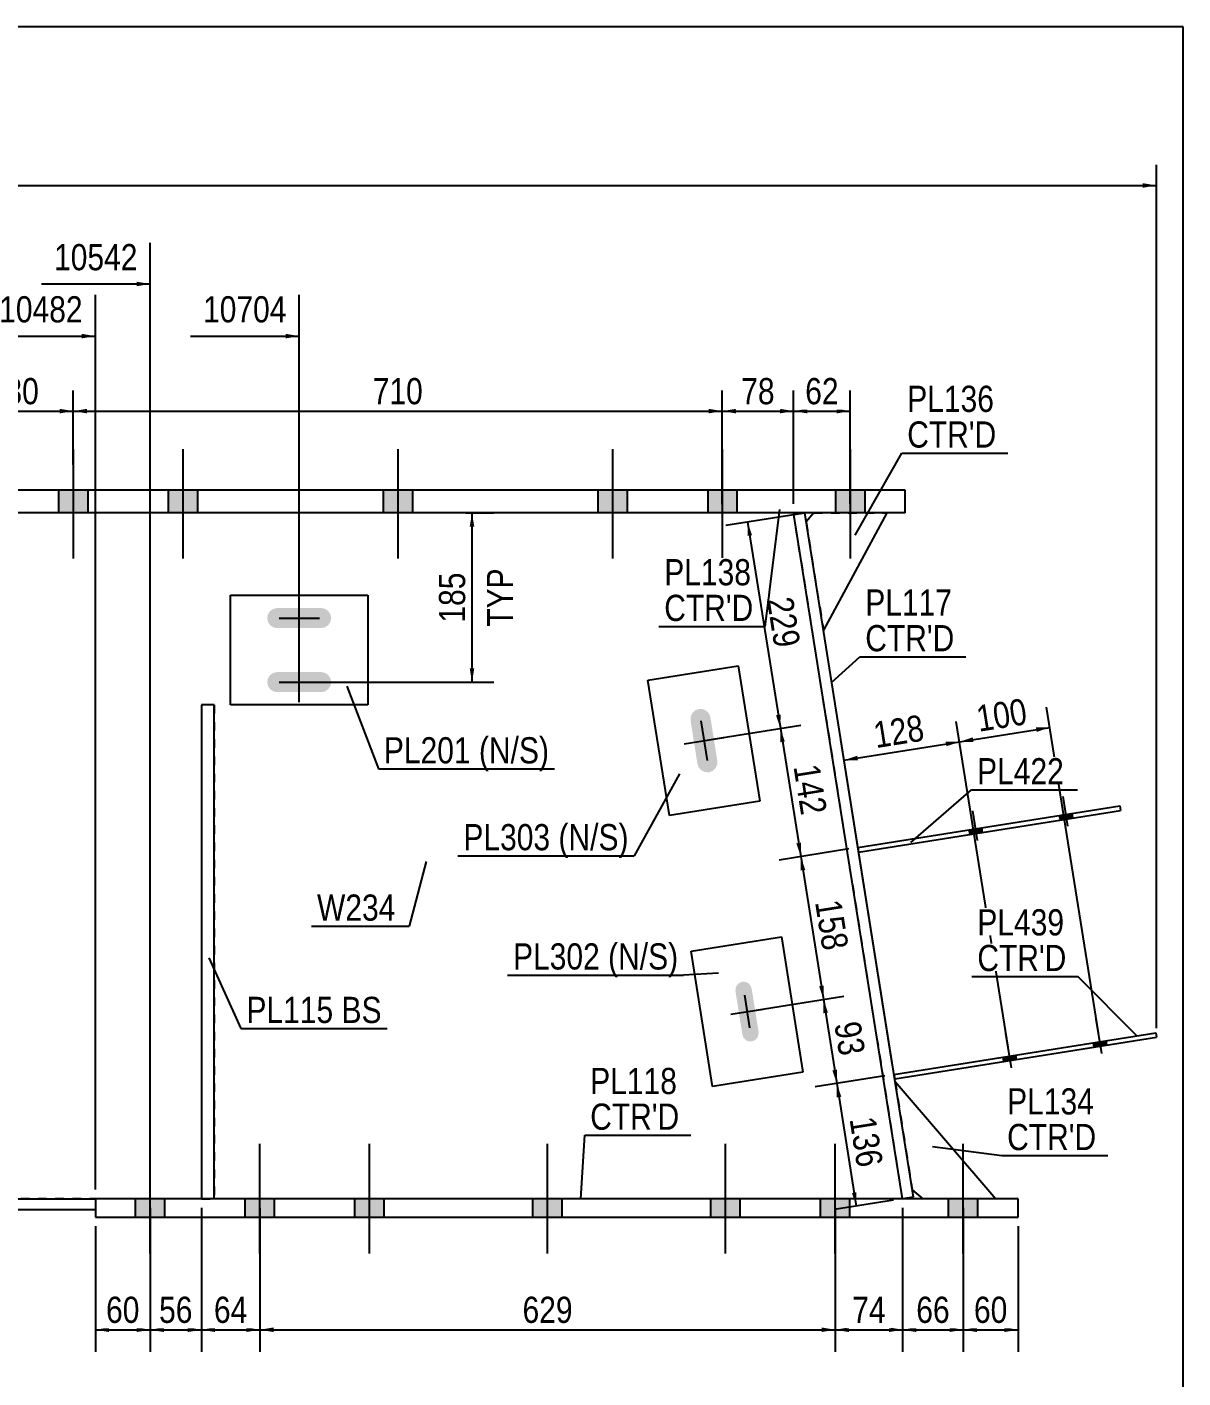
# Model space of a CAD drawing. Header units: millimetres. Extents: x -318 to 94, y -164 to 123.
# Drawn here: x -32.4 to 94, y -24.8 to 123 of the extents above; entities that cross this region are included whole.
import ezdxf

# ---------------------------------------------------------------- set-up
doc = ezdxf.new("R2010")
doc.units = ezdxf.units.MM
doc.linetypes.add('DXK_LINE_DOT1', pattern=[1.8814, 0.9407, -0.9407])
doc.styles.add('Arial Narrow', font='ARIALN.TTF', dxfattribs={"height": 0.2})

# ---------------------------------------------------------------- blocks, each defined once
blk = doc.blocks.new('Unknown-623327950-1210')
at = {"color": 5, "linetype": 'Continuous'}
for p, q in [((94.02, 122.96), (-315.98, 122.96)), ((94.02, -164.04), (94.02, 122.96))]:
    blk.add_line(p, q, dxfattribs=at)
blk = doc.blocks.new('Bolt-623327950-1234 - 1231')
at = {"linetype": 'Continuous'}
for points in [[(0.51, 57.55), (0.75, 57.91), (0.84, 58.33), (0.75, 58.75), (0.51, 59.1), (0.16, 59.34), (-0.26, 59.43), (-5.06, 59.43), (-5.49, 59.34), (-5.84, 59.1), (-6.08, 58.75), (-6.16, 58.33), (-6.08, 57.91), (-5.84, 57.55), (-5.49, 57.31), (-5.06, 57.23), (-0.26, 57.23), (0.16, 57.31)], [(0.51, 50.55), (0.75, 50.91), (0.84, 51.33), (0.75, 51.75), (0.51, 52.1), (0.16, 52.34), (-0.26, 52.43), (-5.06, 52.43), (-5.49, 52.34), (-5.84, 52.1), (-6.08, 51.75), (-6.16, 51.33), (-6.08, 50.91), (-5.84, 50.55), (-5.49, 50.31), (-5.06, 50.23), (-0.26, 50.23), (0.16, 50.31)]]:
    blk.add_hatch(color=3, dxfattribs=at).paths.add_polyline_path(points)
at = {"color": 3, "linetype": 'Continuous'}
for p, q in [((-2.66, 56.13), (-2.66, 60.53)), ((-4.86, 58.33), (-0.46, 58.33)), ((-2.66, 49.13), (-2.66, 53.53)), ((-4.86, 51.33), (-0.46, 51.33))]:
    blk.add_line(p, q, dxfattribs=at)
blk = doc.blocks.new('Part-623327950-1646 - 1231')
at = {"color": 2, "linetype": 'Continuous'}
for p, q in [((-46.38, 69.83), (-46.38, -5.17)), ((51.45, 69.64), (51.42, 69.83))]:
    blk.add_line(p, q, dxfattribs=at)
at = {"color": 7, "linetype": 'DXK_LINE_DOT1'}
for p, q in [((51.42, 69.83), (-46.38, 69.83)), ((63.35, -5.17), (51.45, 69.64)), ((-13.36, -5.17), (-46.38, -5.17)), ((63.35, -5.17), (-11.96, -5.17))]:
    blk.add_line(p, q, dxfattribs=at)
blk = doc.blocks.new('Part-623327950-1507 - 1231')
at = {"color": 2, "linetype": 'Continuous'}
for p, q in [((-11.96, 48.84), (-13.36, 48.84)), ((-13.36, 48.84), (-13.36, -5.17)), ((-11.96, -5.17), (-11.96, 48.84))]:
    blk.add_line(p, q, dxfattribs=at)
at = {"color": 7, "linetype": 'DXK_LINE_DOT1'}
blk.add_line((-13.36, -5.17), (-11.96, -5.17), dxfattribs=at)
blk = doc.blocks.new('Part-623327950-1257 - 1231')
at = {"color": 2, "linetype": 'Continuous'}
for p, q in [((-10.17, 48.83), (-10.17, 60.83)), ((-10.17, 60.83), (4.84, 60.83)), ((4.84, 60.83), (4.84, 48.83)), ((4.84, 48.83), (-10.17, 48.83))]:
    blk.add_line(p, q, dxfattribs=at)
blk = doc.blocks.new('Part-623327950-1364 - 1231')
at = {"color": 2, "linetype": 'Continuous'}
for p, q in [((51.45, 69.64), (52.64, 69.83)), ((63.35, -5.17), (51.45, 69.64)), ((64.53, -4.98), (52.64, 69.83)), ((64.53, -4.98), (63.35, -5.17))]:
    blk.add_line(p, q, dxfattribs=at)
blk = doc.blocks.new('Bolt-623327950-1366 - 1231')
at = {"linetype": 'Continuous'}
for points in [[(-17.36, -5.17), (-20.56, -5.17), (-20.56, -7.17), (-17.36, -7.17)], [(-17.36, -5.17), (-20.56, -5.17), (-20.56, -7.17), (-17.36, -7.17)], [(-5.36, -5.17), (-8.56, -5.17), (-8.56, -7.17), (-5.36, -7.17)], [(-5.36, -5.17), (-8.56, -5.17), (-8.56, -7.17), (-5.36, -7.17)], [(6.64, -5.17), (3.44, -5.17), (3.44, -7.17), (6.64, -7.17)], [(6.64, -5.17), (3.44, -5.17), (3.44, -7.17), (6.64, -7.17)], [(26.11, -5.17), (22.91, -5.17), (22.91, -7.17), (26.11, -7.17)], [(26.11, -5.17), (22.91, -5.17), (22.91, -7.17), (26.11, -7.17)], [(45.58, -5.17), (42.38, -5.17), (42.38, -7.17), (45.58, -7.17)], [(45.58, -5.17), (42.38, -5.17), (42.38, -7.17), (45.58, -7.17)], [(57.58, -5.17), (54.38, -5.17), (54.38, -7.17), (57.58, -7.17)], [(57.58, -5.17), (54.38, -5.17), (54.38, -7.17), (57.58, -7.17)], [(71.58, -5.17), (68.38, -5.17), (68.38, -7.17), (71.58, -7.17)], [(71.58, -5.17), (68.38, -5.17), (68.38, -7.17), (71.58, -7.17)]]:
    blk.add_hatch(color=3, dxfattribs=at).paths.add_polyline_path(points)
at = {"color": 3, "linetype": 'Continuous'}
for p, q in [((-18.96, -11.15), (-18.96, 0.83)), ((-18.96, -11.15), (-18.96, 0.83)), ((-6.96, -11.15), (-6.96, 0.83)), ((-6.96, -11.15), (-6.96, 0.83)), ((5.04, -11.15), (5.04, 0.83)), ((5.04, -11.15), (5.04, 0.83)), ((24.51, -11.15), (24.51, 0.83)), ((24.51, -11.15), (24.51, 0.83)), ((43.98, -11.15), (43.98, 0.83)), ((43.98, -11.15), (43.98, 0.83)), ((55.98, -11.15), (55.98, 0.83)), ((55.98, -11.15), (55.98, 0.83)), ((69.98, -11.15), (69.98, 0.83)), ((69.98, -11.15), (69.98, 0.83)), ((-20.56, -7.17), (-20.56, -5.17)), ((-20.56, -7.17), (-20.56, -5.17)), ((-17.36, -7.17), (-17.36, -5.17)), ((-17.36, -7.17), (-17.36, -5.17)), ((-8.56, -7.17), (-8.56, -5.17)), ((-8.56, -7.17), (-8.56, -5.17)), ((-5.36, -7.17), (-5.36, -5.17)), ((-5.36, -7.17), (-5.36, -5.17)), ((3.44, -7.17), (3.44, -5.17)), ((3.44, -7.17), (3.44, -5.17)), ((6.64, -7.17), (6.64, -5.17)), ((6.64, -7.17), (6.64, -5.17)), ((22.91, -7.17), (22.91, -5.17)), ((22.91, -7.17), (22.91, -5.17)), ((26.11, -7.17), (26.11, -5.17)), ((26.11, -7.17), (26.11, -5.17)), ((42.38, -7.17), (42.38, -5.17)), ((42.38, -7.17), (42.38, -5.17)), ((45.58, -7.17), (45.58, -5.17)), ((45.58, -7.17), (45.58, -5.17)), ((54.38, -7.17), (54.38, -5.17)), ((54.38, -7.17), (54.38, -5.17)), ((57.58, -7.17), (57.58, -5.17)), ((57.58, -7.17), (57.58, -5.17)), ((68.38, -7.17), (68.38, -5.17)), ((68.38, -7.17), (68.38, -5.17)), ((71.58, -7.17), (71.58, -5.17)), ((71.58, -7.17), (71.58, -5.17))]:
    blk.add_line(p, q, dxfattribs=at)
blk = doc.blocks.new('Bolt-623327950-1368 - 1231')
at = {"linetype": 'Continuous'}
for points in [[(84.3, 11.4), (85.68, 11.62), (85.61, 12.12), (84.22, 11.9)], [(84.3, 11.4), (85.68, 11.62), (85.61, 12.12), (84.22, 11.9)], [(74.43, 9.83), (75.81, 10.05), (75.73, 10.55), (74.35, 10.33)], [(74.43, 9.83), (75.81, 10.05), (75.73, 10.55), (74.35, 10.33)]]:
    blk.add_hatch(color=3, dxfattribs=at).paths.add_polyline_path(points)
at = {"color": 3, "linetype": 'Continuous'}
for p, q in [((85.12, 10.72), (84.52, 14.47)), ((85.12, 10.72), (84.52, 14.47)), ((75.24, 9.15), (74.65, 12.9)), ((75.24, 9.15), (74.65, 12.9)), ((84.3, 11.4), (84.22, 11.9)), ((84.3, 11.4), (84.22, 11.9)), ((85.68, 11.62), (85.61, 12.12)), ((85.68, 11.62), (85.61, 12.12)), ((75.81, 10.05), (75.73, 10.55)), ((75.81, 10.05), (75.73, 10.55)), ((74.43, 9.83), (74.35, 10.33)), ((74.43, 9.83), (74.35, 10.33))]:
    blk.add_line(p, q, dxfattribs=at)
blk = doc.blocks.new('Part-623327950-1412 - 1231')
at = {"color": 2, "linetype": 'Continuous'}
for p, q in [((-114.45, 14.84), (-114.5, 13.64)), ((-66.45, 12.73), (-114.45, 14.84)), ((-66.45, 11.53), (-114.5, 13.64)), ((-48.32, -5.17), (-66.35, -4.38)), ((-48.35, -6.37), (-66.35, -5.58)), ((-48.32, -5.17), (-24.96, -5.17)), ((-24.96, -6.37), (-48.35, -6.37))]:
    blk.add_line(p, q, dxfattribs=at)
at = {"color": 7, "linetype": 'DXK_LINE_DOT1'}
blk.add_line((-24.96, -5.17), (-24.96, -6.37), dxfattribs=at)
blk = doc.blocks.new('Part-623327950-1719 - 1231')
at = {"color": 2, "linetype": 'Continuous'}
for p, q in [((75.98, -5.17), (-24.96, -5.17)), ((-24.96, -5.17), (-24.96, -7.17)), ((75.98, -7.17), (75.98, -5.17)), ((-24.96, -7.17), (75.98, -7.17))]:
    blk.add_line(p, q, dxfattribs=at)
blk = doc.blocks.new('Part-623327950-1462 - 1231')
at = {"color": 2, "linetype": 'Continuous'}
for p, q in [((62.4, 8.43), (91.04, 12.98)), ((62.48, 7.93), (91.12, 12.49)), ((91.04, 12.98), (91.12, 12.49))]:
    blk.add_line(p, q, dxfattribs=at)
at = {"color": 7, "linetype": 'DXK_LINE_DOT1'}
blk.add_line((62.4, 8.43), (62.48, 7.93), dxfattribs=at)
blk = doc.blocks.new('Bolt-623327950-1485 - 1231')
at = {"linetype": 'Continuous'}
for points in [[(-38.78, 72.33), (-41.98, 72.33), (-41.98, 69.83), (-38.78, 69.83)], [(-38.78, 72.33), (-41.98, 72.33), (-41.98, 69.83), (-38.78, 69.83)], [(-25.78, 72.33), (-28.98, 72.33), (-28.98, 69.83), (-25.78, 69.83)], [(-25.78, 72.33), (-28.98, 72.33), (-28.98, 69.83), (-25.78, 69.83)], [(-13.78, 72.33), (-16.98, 72.33), (-16.98, 69.83), (-13.78, 69.83)], [(-13.78, 72.33), (-16.98, 72.33), (-16.98, 69.83), (-13.78, 69.83)], [(9.72, 72.33), (6.52, 72.33), (6.52, 69.83), (9.72, 69.83)], [(9.72, 72.33), (6.52, 72.33), (6.52, 69.83), (9.72, 69.83)], [(33.22, 72.33), (30.02, 72.33), (30.02, 69.83), (33.22, 69.83)], [(33.22, 72.33), (30.02, 72.33), (30.02, 69.83), (33.22, 69.83)], [(45.22, 72.33), (42.02, 72.33), (42.02, 69.83), (45.22, 69.83)], [(45.22, 72.33), (42.02, 72.33), (42.02, 69.83), (45.22, 69.83)], [(59.22, 72.33), (56.02, 72.33), (56.02, 69.83), (59.22, 69.83)], [(59.22, 72.33), (56.02, 72.33), (56.02, 69.83), (59.22, 69.83)]]:
    blk.add_hatch(color=3, dxfattribs=at).paths.add_polyline_path(points)
at = {"color": 3, "linetype": 'Continuous'}
for p, q in [((-40.38, 76.8), (-40.38, 64.83)), ((-40.38, 76.8), (-40.38, 64.83)), ((-27.38, 76.8), (-27.38, 64.83)), ((-27.38, 76.8), (-27.38, 64.83)), ((-15.38, 76.8), (-15.38, 64.83)), ((-15.38, 76.8), (-15.38, 64.83)), ((8.12, 76.8), (8.12, 64.83)), ((8.12, 76.8), (8.12, 64.83)), ((31.62, 76.8), (31.62, 64.83)), ((31.62, 76.8), (31.62, 64.83)), ((43.62, 76.8), (43.62, 64.83)), ((43.62, 76.8), (43.62, 64.83)), ((57.62, 76.8), (57.62, 64.83)), ((57.62, 76.8), (57.62, 64.83)), ((-41.98, 72.33), (-41.98, 69.83)), ((-41.98, 72.33), (-41.98, 69.83)), ((-38.78, 72.33), (-38.78, 69.83)), ((-38.78, 72.33), (-38.78, 69.83)), ((-28.98, 72.33), (-28.98, 69.83)), ((-28.98, 72.33), (-28.98, 69.83)), ((-25.78, 72.33), (-25.78, 69.83)), ((-25.78, 72.33), (-25.78, 69.83)), ((-16.98, 72.33), (-16.98, 69.83)), ((-16.98, 72.33), (-16.98, 69.83)), ((-13.78, 72.33), (-13.78, 69.83)), ((-13.78, 72.33), (-13.78, 69.83)), ((6.52, 72.33), (6.52, 69.83)), ((6.52, 72.33), (6.52, 69.83)), ((9.72, 72.33), (9.72, 69.83)), ((9.72, 72.33), (9.72, 69.83)), ((30.02, 72.33), (30.02, 69.83)), ((30.02, 72.33), (30.02, 69.83)), ((33.22, 72.33), (33.22, 69.83)), ((33.22, 72.33), (33.22, 69.83)), ((42.02, 72.33), (42.02, 69.83)), ((42.02, 72.33), (42.02, 69.83)), ((45.22, 72.33), (45.22, 69.83)), ((45.22, 72.33), (45.22, 69.83)), ((56.02, 72.33), (56.02, 69.83)), ((56.02, 72.33), (56.02, 69.83)), ((59.22, 72.33), (59.22, 69.83)), ((59.22, 72.33), (59.22, 69.83))]:
    blk.add_line(p, q, dxfattribs=at)
blk = doc.blocks.new('Part-623327950-3246 - 1231')
at = {"color": 2, "linetype": 'Continuous'}
for p, q in [((58.45, 33.24), (87.09, 37.79)), ((58.53, 32.74), (87.17, 37.3)), ((87.09, 37.79), (87.17, 37.3))]:
    blk.add_line(p, q, dxfattribs=at)
at = {"color": 7, "linetype": 'DXK_LINE_DOT1'}
blk.add_line((58.45, 33.24), (58.53, 32.74), dxfattribs=at)
blk = doc.blocks.new('Part-623327950-1529 - 1231')
at = {"color": 7, "linetype": 'DXK_LINE_DOT1'}
for p, q in [((-11.96, 48.84), (-13.36, 48.84)), ((-13.36, 48.84), (-13.36, -5.17)), ((-11.96, 48.84), (-11.96, -5.17))]:
    blk.add_line(p, q, dxfattribs=at)
blk = doc.blocks.new('Part-623327950-3245 - 1231')
at = {"color": 2, "linetype": 'Continuous'}
for p, q in [((35.49, 51.55), (45.37, 53.12)), ((45.37, 53.12), (47.73, 38.31)), ((37.85, 36.74), (35.49, 51.55)), ((47.73, 38.31), (37.85, 36.74))]:
    blk.add_line(p, q, dxfattribs=at)
blk = doc.blocks.new('Part-623327950-3244 - 1231')
at = {"color": 2, "linetype": 'Continuous'}
for p, q in [((40.21, 21.92), (50.08, 23.49)), ((50.08, 23.49), (52.44, 8.68)), ((42.56, 7.11), (40.21, 21.92)), ((52.44, 8.68), (42.56, 7.11))]:
    blk.add_line(p, q, dxfattribs=at)
blk = doc.blocks.new('Part-623327950-1595 - 1231')
at = {"color": 2, "linetype": 'Continuous'}
for p, q in [((62.52, 7.67), (73.56, -5.17)), ((64.4, -4.19), (65.56, -5.17))]:
    blk.add_line(p, q, dxfattribs=at)
at = {"color": 7, "linetype": 'DXK_LINE_DOT1'}
for p, q in [((62.52, 7.67), (64.4, -4.19)), ((73.56, -5.17), (65.56, -5.17))]:
    blk.add_line(p, q, dxfattribs=at)
blk = doc.blocks.new('Part-623327950-1748 - 1231')
at = {"color": 2, "linetype": 'Continuous'}
for p, q in [((63.62, 72.33), (-46.38, 72.33)), ((-46.38, 72.33), (-46.38, 69.83)), ((63.62, 69.83), (63.62, 72.33)), ((-46.38, 69.83), (-35.03, 69.83)), ((63.62, 69.83), (-34.03, 69.83))]:
    blk.add_line(p, q, dxfattribs=at)
at = {"color": 7, "linetype": 'DXK_LINE_DOT1'}
blk.add_line((-34.03, 69.83), (-35.03, 69.83), dxfattribs=at)
blk = doc.blocks.new('Part-623327950-1624 - 1231')
at = {"color": 2, "linetype": 'Continuous'}
for p, q in [((53.63, 69.83), (52.79, 68.84)), ((61.63, 69.83), (54.68, 56.99))]:
    blk.add_line(p, q, dxfattribs=at)
at = {"color": 7, "linetype": 'DXK_LINE_DOT1'}
for p, q in [((53.63, 69.83), (61.63, 69.83)), ((52.79, 68.84), (54.68, 56.99)), ((54.68, 56.99), (54.68, 56.99))]:
    blk.add_line(p, q, dxfattribs=at)
blk = doc.blocks.new('Bolt-623327950-3247 - 1231')
at = {"linetype": 'Continuous'}
blk.add_hatch(color=3, dxfattribs=at).paths.add_polyline_path([(46.17, 12.2), (46.49, 12.05), (46.84, 12.04), (47.17, 12.16), (47.43, 12.4), (47.57, 12.72), (47.59, 13.07), (46.83, 17.81), (46.71, 18.14), (46.47, 18.4), (46.15, 18.55), (45.8, 18.56), (45.47, 18.44), (45.22, 18.2), (45.07, 17.88), (45.06, 17.53), (45.81, 12.79), (45.93, 12.46)])
at = {"color": 3, "linetype": 'Continuous'}
for p, q in [((46.04, 17.08), (46.6, 13.52)), ((44.54, 15.02), (48.1, 15.58))]:
    blk.add_line(p, q, dxfattribs=at)
blk = doc.blocks.new('Bolt-623327950-3248 - 1231')
at = {"linetype": 'Continuous'}
blk.add_hatch(color=3, dxfattribs=at).paths.add_polyline_path([(41.34, 41.67), (41.73, 41.49), (42.16, 41.47), (42.56, 41.62), (42.88, 41.91), (43.06, 42.3), (43.07, 42.73), (42.32, 47.47), (42.17, 47.87), (41.88, 48.19), (41.49, 48.37), (41.06, 48.38), (40.66, 48.24), (40.34, 47.94), (40.16, 47.55), (40.15, 47.13), (40.9, 42.38), (41.05, 41.98)])
at = {"color": 3, "linetype": 'Continuous'}
for p, q in [((41.26, 47.1), (41.96, 42.75)), ((39.44, 44.58), (43.78, 45.27))]:
    blk.add_line(p, q, dxfattribs=at)
blk = doc.blocks.new('Bolt-623327950-3251 - 1231')
at = {"linetype": 'Continuous'}
for points in [[(80.6, 36.25), (81.98, 36.47), (81.9, 36.97), (80.52, 36.75)], [(80.6, 36.25), (81.98, 36.47), (81.9, 36.97), (80.52, 36.75)], [(70.72, 34.68), (72.1, 34.9), (72.02, 35.4), (70.64, 35.18)], [(70.72, 34.68), (72.1, 34.9), (72.02, 35.4), (70.64, 35.18)]]:
    blk.add_hatch(color=3, dxfattribs=at).paths.add_polyline_path(points)
at = {"color": 3, "linetype": 'Continuous'}
for p, q in [((81.41, 35.57), (80.89, 38.83)), ((81.41, 35.57), (80.89, 38.83)), ((71.54, 34), (71.02, 37.26)), ((71.54, 34), (71.02, 37.26)), ((81.98, 36.47), (81.9, 36.97)), ((81.98, 36.47), (81.9, 36.97)), ((80.6, 36.25), (80.52, 36.75)), ((80.6, 36.25), (80.52, 36.75)), ((70.72, 34.68), (70.64, 35.18)), ((70.72, 34.68), (70.64, 35.18)), ((72.1, 34.9), (72.02, 35.4)), ((72.1, 34.9), (72.02, 35.4))]:
    blk.add_line(p, q, dxfattribs=at)
blk = doc.blocks.new('StraightDimension-623327950-2931 - 1231')
at = {"linetype": 'Continuous'}
for points in [[(-5.46, -19.74), (-6.96, -19.49), (-5.46, -19.24)], [(54.48, -19.24), (55.98, -19.49), (54.48, -19.74)]]:
    blk.add_hatch(color=7, dxfattribs=at).paths.add_polyline_path(points)
at = {"color": 7, "linetype": 'Continuous'}
for p, q in [((-6.96, -6.2), (-6.96, -21.89)), ((55.98, -6.17), (55.98, -21.89)), ((-6.96, -19.49), (55.98, -19.49))]:
    blk.add_line(p, q, dxfattribs=at)
at = {"color": 0}
blk.add_wipeout([(27.85, -19.34), (27.85, -15.14), (21.17, -15.14), (21.17, -19.34)], dxfattribs=at)
at = {"color": 3, "style": 'Arial Narrow'}
blk.add_text('629', height=2.863, dxfattribs=at).set_placement((21.77, -18.74))
blk = doc.blocks.new('StraightDimension-623327950-1906 - 1231')
at = {"linetype": 'Continuous'}
blk.add_hatch(color=7, dxfattribs=at).paths.add_polyline_path([(-26.46, 89.41), (-24.96, 89.16), (-26.46, 88.91)])
at = {"color": 7, "linetype": 'Continuous'}
for p, q in [((-24.96, -4.17), (-24.96, 93.66)), ((-36.85, 89.16), (-24.96, 89.16))]:
    blk.add_line(p, q, dxfattribs=at)
at = {"color": 0}
blk.add_wipeout([(-25.74, 90.06), (-25.74, 94.26), (-36.08, 94.26), (-36.08, 90.06)], dxfattribs=at)
at = {"color": 3, "style": 'Arial Narrow'}
blk.add_text('10482', height=2.863, dxfattribs=at).set_placement((-35.48, 90.66))
blk = doc.blocks.new('StraightDimension-623327950-4034 - 1231')
at = {"linetype": 'Continuous'}
for points in [[(56.14, 5.91), (56.15, 7.43), (56.64, 5.99)], [(58.3, -4.46), (58.28, -5.98), (57.8, -4.54)]]:
    blk.add_hatch(color=7, dxfattribs=at).paths.add_polyline_path(points)
at = {"color": 7, "linetype": 'Continuous'}
for p, q in [((61.41, 8.27), (53.78, 7.06)), ((56.15, 7.43), (58.28, -5.98)), ((62.36, -5.33), (55.91, -6.35))]:
    blk.add_line(p, q, dxfattribs=at)
at = {"color": 0}
blk.add_wipeout([(57.89, -2.55), (62.04, -1.89), (60.99, 4.71), (56.84, 4.05)], dxfattribs=at)
at = {"color": 3, "style": 'Arial Narrow'}
blk.add_text('136', height=2.863, rotation=-80.9647, dxfattribs=at).set_placement((57.53, 3.55))
blk = doc.blocks.new('StraightDimension-623327950-1946 - 1231')
at = {"linetype": 'Continuous'}
blk.add_hatch(color=7, dxfattribs=at).paths.add_polyline_path([(-4.16, 89.41), (-2.66, 89.16), (-4.16, 88.91)])
at = {"color": 7, "linetype": 'Continuous'}
for p, q in [((-2.66, 52.3), (-2.66, 93.66)), ((-14.56, 89.16), (-2.66, 89.16))]:
    blk.add_line(p, q, dxfattribs=at)
at = {"color": 0}
blk.add_wipeout([(-3.44, 90.06), (-3.44, 94.26), (-13.78, 94.26), (-13.78, 90.06)], dxfattribs=at)
at = {"color": 3, "style": 'Arial Narrow'}
blk.add_text('10704', height=2.863, dxfattribs=at).set_placement((-13.18, 90.66))
blk = doc.blocks.new('StraightDimension-623327950-1964 - 1231')
at = {"linetype": 'Continuous'}
blk.add_hatch(color=7, dxfattribs=at).paths.add_polyline_path([(89.62, 105.88), (91.12, 105.63), (89.62, 105.38)])
at = {"color": 7, "linetype": 'Continuous'}
for p, q in [((91.12, 13.49), (91.12, 107.88)), ((-301.5, 105.63), (91.12, 105.63))]:
    blk.add_line(p, q, dxfattribs=at)
blk = doc.blocks.new('StraightDimension-623327950-1976 - 1231')
at = {"linetype": 'Continuous'}
for points in [[(68.05, 44.81), (69.57, 44.8), (68.13, 44.31)], [(58.46, 42.77), (56.93, 42.79), (58.38, 43.27)]]:
    blk.add_hatch(color=7, dxfattribs=at).paths.add_polyline_path(points)
at = {"color": 7, "linetype": 'Continuous'}
for p, q in [((74.88, 11.42), (69.22, 47.02)), ((62.24, 9.41), (56.58, 45.01)), ((56.93, 42.79), (69.57, 44.8))]:
    blk.add_line(p, q, dxfattribs=at)
at = {"color": 0}
blk.add_wipeout([(66.53, 44.46), (65.87, 48.61), (59.27, 47.56), (59.93, 43.41)], dxfattribs=at)
at = {"color": 3, "style": 'Arial Narrow'}
blk.add_text('128', height=2.863, rotation=9.0355, dxfattribs=at).set_placement((60.43, 44.1))
blk = doc.blocks.new('StraightDimension-623327950-1991 - 1231')
at = {"linetype": 'Continuous'}
for points in [[(77.93, 46.38), (79.45, 46.37), (78.01, 45.88)], [(71.09, 44.78), (69.57, 44.8), (71.02, 45.28)]]:
    blk.add_hatch(color=7, dxfattribs=at).paths.add_polyline_path(points)
at = {"color": 7, "linetype": 'Continuous'}
for p, q in [((84.76, 12.99), (79.1, 48.59)), ((74.88, 11.42), (69.22, 47.02)), ((69.57, 44.8), (79.45, 46.37))]:
    blk.add_line(p, q, dxfattribs=at)
at = {"color": 0}
blk.add_wipeout([(77.79, 46.25), (77.13, 50.4), (70.53, 49.35), (71.19, 45.2)], dxfattribs=at)
at = {"color": 3, "style": 'Arial Narrow'}
blk.add_text('100', height=2.863, rotation=9.0355, dxfattribs=at).set_placement((71.69, 45.89))
blk = doc.blocks.new('StraightDimension-623327950-2717 - 1231')
at = {"linetype": 'Continuous'}
blk.add_hatch(color=7, dxfattribs=at).paths.add_polyline_path([(-20.46, 95.11), (-18.96, 94.86), (-20.46, 94.61)])
at = {"color": 7, "linetype": 'Continuous'}
for p, q in [((-18.96, -6.17), (-18.96, 99.36)), ((-30.85, 94.86), (-18.96, 94.86))]:
    blk.add_line(p, q, dxfattribs=at)
at = {"color": 0}
blk.add_wipeout([(-19.74, 95.76), (-19.74, 99.96), (-30.08, 99.96), (-30.08, 95.76)], dxfattribs=at)
at = {"color": 3, "style": 'Arial Narrow'}
blk.add_text('10542', height=2.863, dxfattribs=at).set_placement((-29.48, 96.36))
blk = doc.blocks.new('StraightDimension-623327950-2841 - 1231')
at = {"linetype": 'Continuous'}
for points in [[(15.99, 68.33), (16.24, 69.83), (16.49, 68.33)], [(16.49, 52.83), (16.24, 51.33), (15.99, 52.83)]]:
    blk.add_hatch(color=7, dxfattribs=at).paths.add_polyline_path(points)
at = {"color": 7, "linetype": 'Continuous'}
for p, q in [((15.58, 69.83), (18.64, 69.83)), ((16.24, 51.33), (16.24, 69.83)), ((-1.66, 51.33), (18.64, 51.33))]:
    blk.add_line(p, q, dxfattribs=at)
at = {"color": 0, "linetype": 'Continuous'}
blk.add_wipeout([(21.34, 64.37), (17.14, 64.37), (17.14, 56.78), (21.34, 56.78)], dxfattribs=at)
at = {"color": 3, "linetype": 'Continuous', "style": 'Arial Narrow'}
blk.add_text('TYP', height=2.863, rotation=90.0002, dxfattribs=at).set_placement((20.74, 57.38))
at = {"color": 0}
blk.add_wipeout([(16.09, 63.92), (11.89, 63.92), (11.89, 57.23), (16.09, 57.23)], dxfattribs=at)
at = {"color": 3, "style": 'Arial Narrow'}
blk.add_text('185', height=2.863, rotation=90.0002, dxfattribs=at).set_placement((15.49, 57.83))
blk = doc.blocks.new('StraightDimension-623327950-2928 - 1231')
at = {"linetype": 'Continuous'}
for points in [[(71.48, -19.74), (69.98, -19.49), (71.48, -19.24)], [(74.48, -19.24), (75.98, -19.49), (74.48, -19.74)]]:
    blk.add_hatch(color=7, dxfattribs=at).paths.add_polyline_path(points)
at = {"color": 7, "linetype": 'Continuous'}
for p, q in [((69.98, -6.17), (69.98, -21.89)), ((75.98, -8.17), (75.98, -21.89)), ((69.98, -19.49), (75.98, -19.49))]:
    blk.add_line(p, q, dxfattribs=at)
at = {"color": 0}
blk.add_wipeout([(75.41, -19.34), (75.41, -15.14), (70.55, -15.14), (70.55, -19.34)], dxfattribs=at)
at = {"color": 3, "style": 'Arial Narrow'}
blk.add_text('60', height=2.863, dxfattribs=at).set_placement((71.15, -18.74))
blk = doc.blocks.new('StraightDimension-623327950-2929 - 1231')
at = {"linetype": 'Continuous'}
for points in [[(64.85, -19.74), (63.35, -19.49), (64.85, -19.24)], [(68.48, -19.24), (69.98, -19.49), (68.48, -19.74)]]:
    blk.add_hatch(color=7, dxfattribs=at).paths.add_polyline_path(points)
at = {"color": 7, "linetype": 'Continuous'}
for p, q in [((63.35, -6.17), (63.35, -21.89)), ((69.98, -6.17), (69.98, -21.89)), ((63.35, -19.49), (69.98, -19.49))]:
    blk.add_line(p, q, dxfattribs=at)
at = {"color": 0}
blk.add_wipeout([(69.09, -19.34), (69.09, -15.14), (64.24, -15.14), (64.24, -19.34)], dxfattribs=at)
at = {"color": 3, "style": 'Arial Narrow'}
blk.add_text('66', height=2.863, dxfattribs=at).set_placement((64.84, -18.74))
blk = doc.blocks.new('StraightDimension-623327950-2930 - 1231')
at = {"linetype": 'Continuous'}
for points in [[(57.48, -19.74), (55.98, -19.49), (57.48, -19.24)], [(61.85, -19.24), (63.35, -19.49), (61.85, -19.74)]]:
    blk.add_hatch(color=7, dxfattribs=at).paths.add_polyline_path(points)
at = {"color": 7, "linetype": 'Continuous'}
for p, q in [((55.98, -6.17), (55.98, -21.89)), ((63.35, -6.17), (63.35, -21.89)), ((55.98, -19.49), (63.35, -19.49))]:
    blk.add_line(p, q, dxfattribs=at)
at = {"color": 0}
blk.add_wipeout([(62.09, -19.34), (62.09, -15.14), (57.24, -15.14), (57.24, -19.34)], dxfattribs=at)
at = {"color": 3, "style": 'Arial Narrow'}
blk.add_text('74', height=2.863, dxfattribs=at).set_placement((57.84, -18.74))
blk = doc.blocks.new('StraightDimension-623327950-2932 - 1231')
at = {"linetype": 'Continuous'}
for points in [[(-11.86, -19.74), (-13.36, -19.49), (-11.86, -19.24)], [(-8.46, -19.24), (-6.96, -19.49), (-8.46, -19.74)]]:
    blk.add_hatch(color=7, dxfattribs=at).paths.add_polyline_path(points)
at = {"color": 7, "linetype": 'Continuous'}
for p, q in [((-13.36, -6.17), (-13.36, -21.89)), ((-6.96, -6.2), (-6.96, -21.89)), ((-13.36, -19.49), (-6.96, -19.49))]:
    blk.add_line(p, q, dxfattribs=at)
at = {"color": 0}
blk.add_wipeout([(-7.73, -19.34), (-7.73, -15.14), (-12.59, -15.14), (-12.59, -19.34)], dxfattribs=at)
at = {"color": 3, "style": 'Arial Narrow'}
blk.add_text('64', height=2.863, dxfattribs=at).set_placement((-11.99, -18.74))
blk = doc.blocks.new('StraightDimension-623327950-2933 - 1231')
at = {"linetype": 'Continuous'}
for points in [[(-17.46, -19.74), (-18.96, -19.49), (-17.46, -19.24)], [(-14.86, -19.24), (-13.36, -19.49), (-14.86, -19.74)]]:
    blk.add_hatch(color=7, dxfattribs=at).paths.add_polyline_path(points)
at = {"color": 7, "linetype": 'Continuous'}
for p, q in [((-18.96, -6.17), (-18.96, -21.89)), ((-13.36, -6.17), (-13.36, -21.89)), ((-18.96, -19.49), (-13.36, -19.49))]:
    blk.add_line(p, q, dxfattribs=at)
at = {"color": 0}
blk.add_wipeout([(-13.73, -19.34), (-13.73, -15.14), (-18.59, -15.14), (-18.59, -19.34)], dxfattribs=at)
at = {"color": 3, "style": 'Arial Narrow'}
blk.add_text('56', height=2.863, dxfattribs=at).set_placement((-17.99, -18.74))
blk = doc.blocks.new('StraightDimension-623327950-2934 - 1231')
at = {"linetype": 'Continuous'}
for points in [[(-23.46, -19.74), (-24.96, -19.49), (-23.46, -19.24)], [(-20.46, -19.24), (-18.96, -19.49), (-20.46, -19.74)]]:
    blk.add_hatch(color=7, dxfattribs=at).paths.add_polyline_path(points)
at = {"color": 7, "linetype": 'Continuous'}
for p, q in [((-18.96, -6.17), (-18.96, -21.89)), ((-24.96, -8.17), (-24.96, -21.89)), ((-24.96, -19.49), (-18.96, -19.49))]:
    blk.add_line(p, q, dxfattribs=at)
at = {"color": 0}
blk.add_wipeout([(-19.53, -19.34), (-19.53, -15.14), (-24.39, -15.14), (-24.39, -19.34)], dxfattribs=at)
at = {"color": 3, "style": 'Arial Narrow'}
blk.add_text('60', height=2.863, dxfattribs=at).set_placement((-23.79, -18.74))
blk = doc.blocks.new('StraightDimension-623327950-4035 - 1231')
at = {"linetype": 'Continuous'}
for points in [[(54.68, 15.11), (54.69, 16.63), (55.17, 15.19)], [(56.16, 8.95), (56.15, 7.43), (55.67, 8.87)]]:
    blk.add_hatch(color=7, dxfattribs=at).paths.add_polyline_path(points)
at = {"color": 7, "linetype": 'Continuous'}
for p, q in [((47.31, 15.46), (56.91, 16.98)), ((54.69, 16.63), (56.15, 7.43)), ((61.41, 8.27), (53.78, 7.06))]:
    blk.add_line(p, q, dxfattribs=at)
at = {"color": 0}
blk.add_wipeout([(55.95, 9.66), (60.1, 10.32), (59.34, 15.11), (55.19, 14.45)], dxfattribs=at)
at = {"color": 3, "style": 'Arial Narrow'}
blk.add_text('93', height=2.863, rotation=-80.9647, dxfattribs=at).set_placement((55.87, 13.95))
blk = doc.blocks.new('StraightDimension-623327950-4036 - 1231')
at = {"linetype": 'Continuous'}
for points in [[(52.2, 30.72), (52.21, 32.25), (52.69, 30.8)], [(54.7, 18.15), (54.69, 16.63), (54.21, 18.07)]]:
    blk.add_hatch(color=7, dxfattribs=at).paths.add_polyline_path(points)
at = {"color": 7, "linetype": 'Continuous'}
for p, q in [((57.47, 33.08), (49.84, 31.87)), ((52.21, 32.25), (54.69, 16.63)), ((47.31, 15.46), (56.91, 16.98))]:
    blk.add_line(p, q, dxfattribs=at)
at = {"color": 0}
blk.add_wipeout([(54.12, 21.16), (58.27, 21.82), (57.22, 28.42), (53.07, 27.76)], dxfattribs=at)
at = {"color": 3, "style": 'Arial Narrow'}
blk.add_text('158', height=2.863, rotation=-80.9647, dxfattribs=at).set_placement((53.76, 27.26))
blk = doc.blocks.new('StraightDimension-623327950-4037 - 1231')
at = {"linetype": 'Continuous'}
for points in [[(49.97, 44.74), (49.98, 46.26), (50.46, 44.82)], [(52.22, 33.77), (52.21, 32.25), (51.72, 33.69)]]:
    blk.add_hatch(color=7, dxfattribs=at).paths.add_polyline_path(points)
at = {"color": 7, "linetype": 'Continuous'}
for p, q in [((42.6, 45.08), (52.2, 46.61)), ((49.98, 46.26), (52.21, 32.25)), ((57.47, 33.08), (49.84, 31.87))]:
    blk.add_line(p, q, dxfattribs=at)
at = {"color": 0}
blk.add_wipeout([(51.77, 35.97), (55.91, 36.63), (54.86, 43.24), (50.72, 42.58)], dxfattribs=at)
at = {"color": 3, "style": 'Arial Narrow'}
blk.add_text('142', height=2.863, rotation=-80.9647, dxfattribs=at).set_placement((51.4, 42.08))
blk = doc.blocks.new('StraightDimension-623327950-4038 - 1231')
at = {"linetype": 'Continuous'}
for points in [[(46.38, 67.31), (46.39, 68.83), (46.87, 67.39)], [(49.99, 47.78), (49.98, 46.26), (49.5, 47.7)]]:
    blk.add_hatch(color=7, dxfattribs=at).paths.add_polyline_path(points)
at = {"color": 7, "linetype": 'Continuous'}
for p, q in [((51.65, 69.67), (44.02, 68.46)), ((46.39, 68.83), (49.98, 46.26)), ((42.6, 45.08), (52.2, 46.61))]:
    blk.add_line(p, q, dxfattribs=at)
at = {"color": 0}
blk.add_wipeout([(48.86, 54.27), (53.01, 54.93), (51.96, 61.53), (47.81, 60.87)], dxfattribs=at)
at = {"color": 3, "style": 'Arial Narrow'}
blk.add_text('229', height=2.863, rotation=-80.9647, dxfattribs=at).set_placement((48.49, 60.37))
blk = doc.blocks.new('StraightDimension-623327950-4170 - 1231')
at = {"linetype": 'Continuous'}
for points in [[(52.92, 80.71), (51.42, 80.96), (52.92, 81.21)], [(56.12, 81.21), (57.62, 80.96), (56.12, 80.71)]]:
    blk.add_hatch(color=7, dxfattribs=at).paths.add_polyline_path(points)
at = {"color": 7, "linetype": 'Continuous'}
for p, q in [((51.42, 70.83), (51.42, 83.21)), ((57.62, 70.83), (57.62, 83.21)), ((51.42, 80.96), (57.62, 80.96))]:
    blk.add_line(p, q, dxfattribs=at)
at = {"color": 0}
blk.add_wipeout([(56.95, 81.11), (56.95, 85.31), (52.09, 85.31), (52.09, 81.11)], dxfattribs=at)
at = {"color": 3, "style": 'Arial Narrow'}
blk.add_text('62', height=2.863, dxfattribs=at).set_placement((52.69, 81.71))
blk = doc.blocks.new('StraightDimension-623327950-4171 - 1231')
at = {"linetype": 'Continuous'}
for points in [[(45.12, 80.71), (43.62, 80.96), (45.12, 81.21)], [(49.92, 81.21), (51.42, 80.96), (49.92, 80.71)]]:
    blk.add_hatch(color=7, dxfattribs=at).paths.add_polyline_path(points)
at = {"color": 7, "linetype": 'Continuous'}
for p, q in [((43.62, 70.8), (43.62, 83.21)), ((51.42, 70.83), (51.42, 83.21)), ((43.62, 80.96), (51.42, 80.96))]:
    blk.add_line(p, q, dxfattribs=at)
at = {"color": 0}
blk.add_wipeout([(49.95, 81.11), (49.95, 85.31), (45.09, 85.31), (45.09, 81.11)], dxfattribs=at)
at = {"color": 3, "style": 'Arial Narrow'}
blk.add_text('78', height=2.863, dxfattribs=at).set_placement((45.69, 81.71))
blk = doc.blocks.new('StraightDimension-623327950-4172 - 1231')
at = {"linetype": 'Continuous'}
for points in [[(-25.88, 80.71), (-27.38, 80.96), (-25.88, 81.21)], [(42.12, 81.21), (43.62, 80.96), (42.12, 80.71)]]:
    blk.add_hatch(color=7, dxfattribs=at).paths.add_polyline_path(points)
at = {"color": 7, "linetype": 'Continuous'}
for p, q in [((-27.38, 75.09), (-27.38, 83.21)), ((43.62, 70.8), (43.62, 83.21)), ((-27.38, 80.96), (43.62, 80.96))]:
    blk.add_line(p, q, dxfattribs=at)
at = {"color": 0}
blk.add_wipeout([(11.47, 81.11), (11.47, 85.31), (4.78, 85.31), (4.78, 81.11)], dxfattribs=at)
at = {"color": 3, "style": 'Arial Narrow'}
blk.add_text('710', height=2.863, dxfattribs=at).set_placement((5.38, 81.71))
blk = doc.blocks.new('StraightDimension-623327950-4173 - 1231')
at = {"linetype": 'Continuous'}
for points in [[(-38.88, 80.71), (-40.38, 80.96), (-38.88, 81.21)], [(-28.88, 81.21), (-27.38, 80.96), (-28.88, 80.71)]]:
    blk.add_hatch(color=7, dxfattribs=at).paths.add_polyline_path(points)
at = {"color": 7, "linetype": 'Continuous'}
for p, q in [((-40.38, 70.83), (-40.38, 83.21)), ((-27.38, 75.09), (-27.38, 83.21)), ((-40.38, 80.96), (-27.38, 80.96))]:
    blk.add_line(p, q, dxfattribs=at)
at = {"color": 0}
blk.add_wipeout([(-30.53, 81.11), (-30.53, 85.31), (-37.22, 85.31), (-37.22, 81.11)], dxfattribs=at)
at = {"color": 3, "style": 'Arial Narrow'}
blk.add_text('130', height=2.863, dxfattribs=at).set_placement((-36.62, 81.71))
blk = doc.blocks.new('Mark-623327950-1252 - 1231')
at = {"color": 0}
for points in [[(16.1, 42.44), (16.1, 45.44), (6.6, 45.44), (6.6, 42.44)], [(24.66, 42.44), (24.66, 45.44), (17, 45.44), (17, 42.44)]]:
    blk.add_wipeout(points, dxfattribs=at)
for points in [[(16.1, 42.44), (16.1, 45.44), (6.6, 45.44), (6.6, 42.44)], [(24.66, 42.44), (24.66, 45.44), (17, 45.44), (17, 42.44)]]:
    blk.add_wipeout(points, dxfattribs=at)
at = {"color": 7, "linetype": 'Continuous'}
for p, q in [((2.53, 50.87), (6, 41.84)), ((6, 41.84), (25.26, 41.84))]:
    blk.add_line(p, q, dxfattribs=at)
at = {"color": 3, "style": 'Arial Narrow'}
for s, p in [('PL201', (6.6, 42.44)), ('(N/', (17, 42.44)), ('S)', (21.38, 42.44))]:
    blk.add_text(s, height=2.863, dxfattribs=at).set_placement(p)
blk = doc.blocks.new('Mark-623327950-1360 - 1231')
at = {"color": 0}
for points in [[(68.77, 58.6), (68.77, 61.6), (59.26, 61.6), (59.26, 58.6)], [(69.02, 54.7), (69.02, 57.7), (59.26, 57.7), (59.26, 54.7)]]:
    blk.add_wipeout(points, dxfattribs=at)
for points in [[(68.77, 58.6), (68.77, 61.6), (59.26, 61.6), (59.26, 58.6)], [(69.02, 54.7), (69.02, 57.7), (59.26, 57.7), (59.26, 54.7)]]:
    blk.add_wipeout(points, dxfattribs=at)
at = {"color": 7, "linetype": 'Continuous'}
for p, q in [((55.58, 51.29), (58.66, 54.1)), ((58.66, 54.1), (70.27, 54.1))]:
    blk.add_line(p, q, dxfattribs=at)
at = {"color": 3, "style": 'Arial Narrow'}
blk.add_text('PL117', height=2.863, dxfattribs=at).set_placement((59.26, 58.6))
at = {"color": 1, "style": 'Arial Narrow'}
blk.add_text("CTR'D", height=2.863, dxfattribs=at).set_placement((59.26, 54.7))
blk = doc.blocks.new('Mark-623327950-1458 - 1231')
at = {"color": 7, "linetype": 'Continuous'}
blk.add_line((88.99, 12.63), (82.52, 19.13), dxfattribs=at)
at = {"color": 0}
for points in [[(81.02, 23.63), (81.02, 26.63), (71.52, 26.63), (71.52, 23.63)], [(81.28, 19.73), (81.28, 22.73), (71.52, 22.73), (71.52, 19.73)]]:
    blk.add_wipeout(points, dxfattribs=at)
for points in [[(81.02, 23.63), (81.02, 26.63), (71.52, 26.63), (71.52, 23.63)], [(81.28, 19.73), (81.28, 22.73), (71.52, 22.73), (71.52, 19.73)]]:
    blk.add_wipeout(points, dxfattribs=at)
at = {"color": 7, "linetype": 'Continuous'}
blk.add_line((70.92, 19.13), (82.52, 19.13), dxfattribs=at)
at = {"color": 3, "style": 'Arial Narrow'}
blk.add_text('PL439', height=2.863, dxfattribs=at).set_placement((71.52, 23.63))
at = {"color": 1, "style": 'Arial Narrow'}
blk.add_text("CTR'D", height=2.863, dxfattribs=at).set_placement((71.52, 19.73))
blk = doc.blocks.new('Mark-623327950-1591 - 1231')
at = {"color": 0}
for points in [[(84.28, 4.05), (84.28, 7.05), (74.78, 7.05), (74.78, 4.05)], [(84.54, 0.15), (84.54, 3.15), (74.78, 3.15), (74.78, 0.15)]]:
    blk.add_wipeout(points, dxfattribs=at)
for points in [[(84.28, 4.05), (84.28, 7.05), (74.78, 7.05), (74.78, 4.05)], [(84.54, 0.15), (84.54, 3.15), (74.78, 3.15), (74.78, 0.15)]]:
    blk.add_wipeout(points, dxfattribs=at)
at = {"color": 7, "linetype": 'Continuous'}
for p, q in [((66.62, 0.56), (74.18, -0.45)), ((74.18, -0.45), (85.78, -0.45))]:
    blk.add_line(p, q, dxfattribs=at)
at = {"color": 3, "style": 'Arial Narrow'}
blk.add_text('PL134', height=2.863, dxfattribs=at).set_placement((74.78, 4.05))
at = {"color": 1, "style": 'Arial Narrow'}
blk.add_text("CTR'D", height=2.863, dxfattribs=at).set_placement((74.78, 0.15))
blk = doc.blocks.new('MarkSet-623327950-2249 - 1231')
at = {"color": 0}
for points in [[(1.07, 14.05), (1.07, 17.05), (-8.43, 17.05), (-8.43, 14.05)], [(6.36, 14.05), (6.36, 17.05), (1.97, 17.05), (1.97, 14.05)]]:
    blk.add_wipeout(points, dxfattribs=at)
for points in [[(1.07, 14.05), (1.07, 17.05), (-8.43, 17.05), (-8.43, 14.05)], [(6.36, 14.05), (6.36, 17.05), (1.97, 17.05), (1.97, 14.05)]]:
    blk.add_wipeout(points, dxfattribs=at)
at = {"color": 7, "linetype": 'Continuous'}
for p, q in [((-12.56, 21.19), (-9.03, 13.45)), ((-9.03, 13.45), (6.96, 13.45))]:
    blk.add_line(p, q, dxfattribs=at)
at = {"color": 3, "style": 'Arial Narrow'}
for s, p in [('PL115', (-8.43, 14.05)), ('BS', (1.97, 14.05))]:
    blk.add_text(s, height=2.863, dxfattribs=at).set_placement(p)
blk = doc.blocks.new('Mark-623327950-1715 - 1231')
at = {"color": 0}
for points in [[(38.68, 6.28), (38.68, 9.28), (29.17, 9.28), (29.17, 6.28)], [(38.93, 2.38), (38.93, 5.38), (29.17, 5.38), (29.17, 2.38)]]:
    blk.add_wipeout(points, dxfattribs=at)
for points in [[(38.68, 6.28), (38.68, 9.28), (29.17, 9.28), (29.17, 6.28)], [(38.93, 2.38), (38.93, 5.38), (29.17, 5.38), (29.17, 2.38)]]:
    blk.add_wipeout(points, dxfattribs=at)
at = {"color": 7, "linetype": 'Continuous'}
for p, q in [((28.15, -5.17), (28.57, 1.78)), ((28.57, 1.78), (40.18, 1.78))]:
    blk.add_line(p, q, dxfattribs=at)
at = {"color": 3, "style": 'Arial Narrow'}
blk.add_text('PL118', height=2.863, dxfattribs=at).set_placement((29.17, 6.28))
at = {"color": 1, "style": 'Arial Narrow'}
blk.add_text("CTR'D", height=2.863, dxfattribs=at).set_placement((29.17, 2.38))
blk = doc.blocks.new('Mark-623327950-1620 - 1231')
at = {"color": 0}
for points in [[(73.35, 80.87), (73.35, 83.87), (63.85, 83.87), (63.85, 80.87)], [(73.6, 76.97), (73.6, 79.97), (63.85, 79.97), (63.85, 76.97)]]:
    blk.add_wipeout(points, dxfattribs=at)
for points in [[(73.35, 80.87), (73.35, 83.87), (63.85, 83.87), (63.85, 80.87)], [(73.6, 76.97), (73.6, 79.97), (63.85, 79.97), (63.85, 76.97)]]:
    blk.add_wipeout(points, dxfattribs=at)
at = {"color": 7, "linetype": 'Continuous'}
for p, q in [((58.14, 67.4), (63.25, 76.37)), ((63.25, 76.37), (74.85, 76.37))]:
    blk.add_line(p, q, dxfattribs=at)
at = {"color": 3, "style": 'Arial Narrow'}
blk.add_text('PL136', height=2.863, dxfattribs=at).set_placement((63.85, 80.87))
at = {"color": 1, "style": 'Arial Narrow'}
blk.add_text("CTR'D", height=2.863, dxfattribs=at).set_placement((63.85, 76.97))
blk = doc.blocks.new('Mark-623327950-1642 - 1231')
at = {"color": 7, "linetype": 'Continuous'}
blk.add_line((11.24, 31.7), (9.38, 24.64), dxfattribs=at)
at = {"color": 0}
blk.add_wipeout([(7.88, 25.24), (7.88, 28.24), (-0.71, 28.24), (-0.71, 25.24)], dxfattribs=at)
blk.add_wipeout([(7.88, 25.24), (7.88, 28.24), (-0.71, 28.24), (-0.71, 25.24)], dxfattribs=at)
at = {"color": 7, "linetype": 'Continuous'}
blk.add_line((-1.31, 24.64), (9.38, 24.64), dxfattribs=at)
at = {"color": 3, "style": 'Arial Narrow'}
blk.add_text('W234', height=2.863, dxfattribs=at).set_placement((-0.71, 25.24))
blk = doc.blocks.new('Mark-623327950-1744 - 1231')
at = {"color": 7, "linetype": 'Continuous'}
blk.add_line((49.88, 70.2), (48.27, 57.41), dxfattribs=at)
at = {"color": 0}
for points in [[(46.77, 61.91), (46.77, 64.91), (37.27, 64.91), (37.27, 61.91)], [(47.03, 58.01), (47.03, 61.01), (37.27, 61.01), (37.27, 58.01)]]:
    blk.add_wipeout(points, dxfattribs=at)
for points in [[(46.77, 61.91), (46.77, 64.91), (37.27, 64.91), (37.27, 61.91)], [(47.03, 58.01), (47.03, 61.01), (37.27, 61.01), (37.27, 58.01)]]:
    blk.add_wipeout(points, dxfattribs=at)
at = {"color": 7, "linetype": 'Continuous'}
blk.add_line((36.67, 57.41), (48.27, 57.41), dxfattribs=at)
at = {"color": 3, "style": 'Arial Narrow'}
blk.add_text('PL138', height=2.863, dxfattribs=at).set_placement((37.27, 61.91))
at = {"color": 1, "style": 'Arial Narrow'}
blk.add_text("CTR'D", height=2.863, dxfattribs=at).set_placement((37.27, 58.01))
blk = doc.blocks.new('Mark-623327950-3264 - 1231')
at = {"color": 0}
for points in [[(30.23, 19.9), (30.23, 22.9), (20.73, 22.9), (20.73, 19.9)], [(38.79, 19.9), (38.79, 22.9), (31.13, 22.9), (31.13, 19.9)]]:
    blk.add_wipeout(points, dxfattribs=at)
for points in [[(30.23, 19.9), (30.23, 22.9), (20.73, 22.9), (20.73, 19.9)], [(38.79, 19.9), (38.79, 22.9), (31.13, 22.9), (31.13, 19.9)]]:
    blk.add_wipeout(points, dxfattribs=at)
at = {"color": 7, "linetype": 'Continuous'}
for p in [(20.13, 19.3), (43.19, 19.51)]:
    blk.add_line(p, (39.39, 19.3), dxfattribs=at)
at = {"color": 3, "style": 'Arial Narrow'}
for s, p in [('PL302', (20.73, 19.9)), ('(N/', (31.13, 19.9)), ('S)', (35.51, 19.9))]:
    blk.add_text(s, height=2.863, dxfattribs=at).set_placement(p)
blk = doc.blocks.new('Mark-623327950-3267 - 1231')
at = {"color": 0}
for points in [[(24.8, 32.94), (24.8, 35.94), (15.3, 35.94), (15.3, 32.94)], [(33.37, 32.94), (33.37, 35.94), (25.7, 35.94), (25.7, 32.94)]]:
    blk.add_wipeout(points, dxfattribs=at)
for points in [[(24.8, 32.94), (24.8, 35.94), (15.3, 35.94), (15.3, 32.94)], [(33.37, 32.94), (33.37, 35.94), (25.7, 35.94), (25.7, 32.94)]]:
    blk.add_wipeout(points, dxfattribs=at)
at = {"color": 7, "linetype": 'Continuous'}
for p in [(38.92, 41.31), (14.7, 32.34)]:
    blk.add_line(p, (33.97, 32.34), dxfattribs=at)
at = {"color": 3, "style": 'Arial Narrow'}
for s, p in [('PL303', (15.3, 32.94)), ('(N/', (25.7, 32.94)), ('S)', (30.08, 32.94))]:
    blk.add_text(s, height=2.863, dxfattribs=at).set_placement(p)
blk = doc.blocks.new('Mark-623327950-3270 - 1231')
at = {"color": 0}
blk.add_wipeout([(80.99, 40.15), (80.99, 43.15), (71.49, 43.15), (71.49, 40.15)], dxfattribs=at)
blk.add_wipeout([(80.99, 40.15), (80.99, 43.15), (71.49, 43.15), (71.49, 40.15)], dxfattribs=at)
at = {"color": 7, "linetype": 'Continuous'}
for p, q in [((64.24, 33.79), (70.89, 39.55)), ((70.89, 39.55), (82.49, 39.55))]:
    blk.add_line(p, q, dxfattribs=at)
at = {"color": 3, "style": 'Arial Narrow'}
blk.add_text('PL422', height=2.863, dxfattribs=at).set_placement((71.49, 40.15))

msp = doc.modelspace()

# ---------------------------------------------------------------- block references
for name in ['Unknown-623327950-1210', 'Bolt-623327950-1485 - 1231', 'Part-623327950-1748 - 1231', 'Part-623327950-1646 - 1231', 'Part-623327950-1364 - 1231', 'Part-623327950-1624 - 1231', 'Part-623327950-1257 - 1231', 'Bolt-623327950-1234 - 1231', 'Part-623327950-3245 - 1231', 'Part-623327950-1507 - 1231', 'Part-623327950-1529 - 1231', 'Bolt-623327950-3248 - 1231', 'Bolt-623327950-3251 - 1231', 'Part-623327950-3246 - 1231', 'Part-623327950-3244 - 1231', 'Bolt-623327950-3247 - 1231', 'Part-623327950-1412 - 1231', 'Bolt-623327950-1368 - 1231', 'Part-623327950-1462 - 1231', 'Part-623327950-1595 - 1231', 'Bolt-623327950-1366 - 1231', 'Part-623327950-1719 - 1231']:
    msp.add_blockref(name, (0, 0))

# ---------------------------------------------------------------- next in the draw order: block references
for name in ['StraightDimension-623327950-1906 - 1231', 'StraightDimension-623327950-1946 - 1231', 'Mark-623327950-1715 - 1231', 'Mark-623327950-1591 - 1231', 'StraightDimension-623327950-2931 - 1231', 'StraightDimension-623327950-2928 - 1231']:
    msp.add_blockref(name, (0, 0))

# ---------------------------------------------------------------- next in the draw order: block references
for name in ['StraightDimension-623327950-1964 - 1231', 'StraightDimension-623327950-4034 - 1231', 'StraightDimension-623327950-2932 - 1231', 'StraightDimension-623327950-2929 - 1231']:
    msp.add_blockref(name, (0, 0))

# ---------------------------------------------------------------- next in the draw order: block references
for name in ['StraightDimension-623327950-2717 - 1231', 'StraightDimension-623327950-4170 - 1231', 'StraightDimension-623327950-2841 - 1231', 'Mark-623327950-1360 - 1231', 'StraightDimension-623327950-1976 - 1231', 'Mark-623327950-1642 - 1231', 'Mark-623327950-3264 - 1231', 'MarkSet-623327950-2249 - 1231', 'StraightDimension-623327950-2930 - 1231']:
    msp.add_blockref(name, (0, 0))

# ---------------------------------------------------------------- next in the draw order: block references
for name in ['StraightDimension-623327950-4171 - 1231', 'Mark-623327950-1620 - 1231', 'Mark-623327950-1252 - 1231', 'StraightDimension-623327950-1991 - 1231', 'StraightDimension-623327950-4035 - 1231', 'StraightDimension-623327950-2933 - 1231']:
    msp.add_blockref(name, (0, 0))

# ---------------------------------------------------------------- next in the draw order: block references
for name in ['StraightDimension-623327950-4172 - 1231', 'Mark-623327950-3270 - 1231', 'Mark-623327950-3267 - 1231', 'StraightDimension-623327950-4036 - 1231', 'Mark-623327950-1458 - 1231', 'StraightDimension-623327950-2934 - 1231']:
    msp.add_blockref(name, (0, 0))

# ---------------------------------------------------------------- next in the draw order: block references
for name in ['StraightDimension-623327950-4173 - 1231', 'StraightDimension-623327950-4037 - 1231']:
    msp.add_blockref(name, (0, 0))

# ---------------------------------------------------------------- next in the draw order: block references
msp.add_blockref('StraightDimension-623327950-4038 - 1231', (0, 0))

# ---------------------------------------------------------------- next in the draw order: block references
msp.add_blockref('Mark-623327950-1744 - 1231', (0, 0))

doc.saveas('drawing.dxf')
